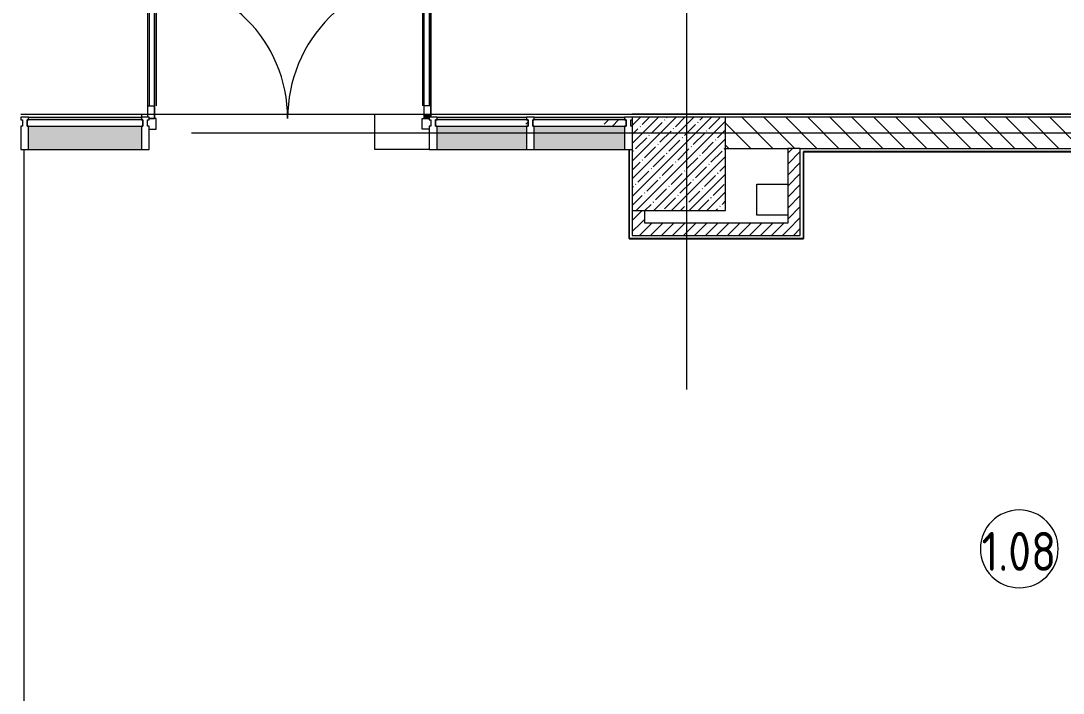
# Model space of a CAD drawing. Header units: millimetres. Extents: x -7229 to 193500, y -8553 to 29000.
# Drawn here: x 139503 to 146202, y 4198 to 8520 of the extents above; entities that cross this region are included whole.
import ezdxf

# ---------------------------------------------------------------- set-up
doc = ezdxf.new("R2010")
doc.units = ezdxf.units.MM
doc.linetypes.add('Осевая', pattern=[15875, 3175, -2381.25, 7937.5, -2381.25])
for name, color, linetype, lineweight in [('A-AREA-IDEN', 7, 'Continuous', 9), ('A-GLAZ-CURT-2', 7, 'Continuous', 9), ('A-GLAZ-CWMG-3', 7, 'Continuous', 9), ('A-WALL-4', 7, 'Continuous', 13), ('I-WALL-5', 7, 'Continuous', 9), ('S-COLS-2', 7, 'Continuous', 9), ('Оси-2', 7, 'Осевая', 9)]:
    doc.layers.add(name, color=color, linetype=linetype, lineweight=lineweight)
for name, color, linetype, lineweight, true_color in [('A-DETL-GENF-7', 7, 'Continuous', 9, 0xaaaaaa), ('A-DETL-GENF-8', 7, 'Continuous', 9, 0xe2e2e2), ('A-DOOR-4', 7, 'Continuous', 9, 0xaaaaaa), ('A-FLOR-3', 7, 'Continuous', 9, 0xaaaaaa), ('A-GLAZ-CWMG-4', 7, 'Continuous', 9, 0x383e42)]:
    doc.layers.add(name, color=color, linetype=linetype, lineweight=lineweight, true_color=true_color)
doc.styles.add('GOST Common', font='GOST_Common.ttf', dxfattribs={"width": 0.9, "height": 250})
pattern_1 = [(45, (135772.895, 0), (-35.35534, 35.35534), [])]

# ---------------------------------------------------------------- blocks, each defined once
blk = doc.blocks.new('BSC_Колонна _Прямоугольная - 600х600-V182-План зашивки приборов отопления в осях 1-12')
at = {"layer": 'S-COLS-2'}
h = blk.add_hatch(dxfattribs=at)
h.set_pattern_fill('FP_183', color=256, style=0, pattern_type=2)
h.set_pattern_definition([(45, (-7960, -7600), (-57.0246, 57.0246), []), (45, (-7902.975, -7600), (-57.0246, 57.0246), [100.806, -20.161, 3.353, -16.808])])
h.paths.add_polyline_path([(68.5, -300), (300, -300), (300, 300), (-300, 300), (-300, -300)])
for p, q in [((300, 300), (-300, 300)), ((-300, 300), (-300, -300)), ((300, -300), (300, 300)), ((-300, -300), (300, -300))]:
    blk.add_line(p, q, dxfattribs=at)
blk = doc.blocks.new('Системная панель - Стекло - 40мм-31924845-План зашивки приборов отопления в осях 1-12')
at = {"layer": 'A-GLAZ-CURT-2'}
h = blk.add_hatch(dxfattribs=at)
h.set_pattern_fill('FP_200', color=256, style=0, pattern_type=2)
h.set_pattern_definition([(225, (7420, 7783), (282.843, -282.843), [200, -600]), (225, (7620, 7883), (282.843, -282.843), [600, -200]), (225, (7220, 7983), (282.843, -282.843), [200, -600])])
h.paths.add_polyline_path([(-290, 40), (-300, 40), (-300, 0), (300, 0), (300, 40), (290, 40)])
for p, q in [((300, 40), (-300, 40)), ((-300, 40), (-300, 0)), ((-300, 0), (300, 0)), ((300, 0), (300, 40))]:
    blk.add_line(p, q, dxfattribs=at)
blk = doc.blocks.new('Прямоугольный импост - Импост структурный с накладкой - 190мм-31923628-План зашивки приборов отопления в осях 1-12')
at = {"layer": 'A-GLAZ-CWMG-4'}
for points in [[(7610, 7883), (7610, 7900), (7030, 7900), (7030, 7883)], [(7610, 7693), (7610, 7843), (7030, 7843), (7030, 7693)]]:
    blk.add_hatch(color=256, dxfattribs=at).paths.add_polyline_path(points)
at = {"layer": 'A-GLAZ-CWMG-3'}
for p, q in [((7030, 7900), (7610, 7900)), ((7030, 7693), (7610, 7693))]:
    blk.add_line(p, q, dxfattribs=at)
blk = doc.blocks.new('Прямоугольный импост - Импост структурный с накладкой - 190мм-31924846-План зашивки приборов отопления в осях 1-12')
at = {"layer": 'A-GLAZ-CWMG-3'}
for p, q in [((-50, 0), (-50, 17)), ((-50, 17), (0, 17)), ((-40, 0), (-50, 0)), ((-40, -40), (-40, 0)), ((0, 0), (-10, 0)), ((-10, 0), (-10, -40)), ((0, 17), (0, 0)), ((-50, -190), (-50, -40)), ((-50, -40), (-40, -40)), ((-10, -40), (0, -40)), ((0, -40), (0, -190)), ((0, -190), (-50, -190))]:
    blk.add_line(p, q, dxfattribs=at)
blk = doc.blocks.new('Прямоугольный импост - Импост структурный с накладкой - 190мм-31924841-План зашивки приборов отопления в осях 1-12')
at = {"layer": 'A-GLAZ-CWMG-3'}
for p, q in [((-25, 0), (-25, 17)), ((-25, 17), (25, 17)), ((-15, 0), (-25, 0)), ((-15, -40), (-15, 0)), ((25, 0), (15, 0)), ((15, 0), (15, -40)), ((25, 17), (25, 0)), ((-25, -190), (-25, -40)), ((-25, -40), (-15, -40)), ((15, -40), (25, -40)), ((25, -40), (25, -190)), ((25, -190), (-25, -190))]:
    blk.add_line(p, q, dxfattribs=at)
blk = doc.blocks.new('Прямоугольный импост - Импост структурный с накладкой - 190мм-32633541-План зашивки приборов отопления в осях 1-12')
at = {"layer": 'A-GLAZ-CWMG-3'}
for p, q in [((0, 17), (-50, 17)), ((-50, 17), (-50, 0)), ((-50, 0), (-40, 0)), ((-40, 0), (-40, -40)), ((-10, -40), (-10, 0)), ((-10, 0), (0, 0)), ((-40, -40), (-50, -40)), ((-50, -40), (-50, -190)), ((0, -40), (-10, -40)), ((-50, -190), (0, -190))]:
    blk.add_line(p, q, dxfattribs=at)
blk = doc.blocks.new('Системная панель - Стекло - 40мм-31924851-План зашивки приборов отопления в осях 1-12')
at = {"layer": 'A-GLAZ-CURT-2'}
h = blk.add_hatch(dxfattribs=at)
h.set_pattern_fill('FP_201', color=256, style=0, pattern_type=2)
h.set_pattern_definition([(225, (6792.5, 7783), (282.843, -282.843), [200, -600]), (225, (6992.5, 7883), (282.843, -282.843), [600, -200]), (225, (6592.5, 7983), (282.843, -282.843), [200, -600])])
h.paths.add_polyline_path([(297.5, 40), (-297.5, 40), (-297.5, 0), (297.5, 0)])
for p, q in [((297.5, 40), (-297.5, 40)), ((-297.5, 40), (-297.5, 0)), ((-297.5, 0), (297.5, 0)), ((297.5, 0), (297.5, 40))]:
    blk.add_line(p, q, dxfattribs=at)
blk = doc.blocks.new('Дверь_Витражная_остекление_ - ДВН_CОШ в витраже В-6-31924853-План зашивки приборов отопления в осях 1-12')
at = {"layer": 'A-DETL-GENF-8'}
blk.add_hatch(color=256, dxfattribs=at).paths.add_polyline_path([(-865, -10), (-900, -10), (-900, -17), (-910, -17), (-910, -37), (-865, -37), (-865, -17)])
at = {"layer": 'A-DETL-GENF-7'}
for p, q in [((-900, 60), (-855, 60)), ((-855, 60), (-855, -10)), ((900, 60), (855, 60)), ((855, 60), (855, -10)), ((-910, -930), (-910, -17)), ((-910, -17), (-910, -930)), ((-865, -10), (-900, -10)), ((-865, -10), (-900, -10)), ((-855, -10), (-900, -10)), ((-865, -930), (-865, -10)), ((-865, -930), (-865, -10)), ((855, -10), (900, -10)), ((865, -10), (900, -10)), ((865, -910), (865, -10)), ((865, -10), (865, -910)), ((900, -10), (865, -10)), ((910, -910), (910, -17)), ((910, -910), (910, -17)), ((-910, -90), (-865, -90)), ((-900, -850), (-900, -90)), ((-856, -850), (-856, -90)), ((856, -830), (856, -90)), ((910, -90), (865, -90)), ((900, -830), (900, -90)), ((-910, -850), (-865, -850)), ((910, -830), (865, -830)), ((-910, -930), (-865, -930)), ((-910, -930), (-865, -930)), ((910, -910), (865, -910)), ((865, -910), (910, -910))]:
    blk.add_line(p, q, dxfattribs=at)
at = {"layer": 'A-DOOR-4'}
for p, q in [((-910, -930), (-910, -17)), ((910, -910), (910, -17))]:
    blk.add_line(p, q, dxfattribs=at)
for centre, radius, start, end in [((-910, -10), 920, 270, 0), ((910, -10), 900, 180, 270)]:
    blk.add_arc(centre, radius, start, end, dxfattribs=at)
blk = doc.blocks.new('Системная панель - Стекло - 40мм-31924990-План зашивки приборов отопления в осях 1-12')
at = {"layer": 'A-GLAZ-CURT-2'}
for p, q in [((372.5, 40), (-372.5, 40)), ((-372.5, 40), (-372.5, 0)), ((-372.5, 0), (372.5, 0)), ((372.5, 0), (372.5, 40))]:
    blk.add_line(p, q, dxfattribs=at)
blk = doc.blocks.new('Прямоугольный импост - Импост структурный с накладкой - 190мм-23800918-План зашивки приборов отопления в осях 1-12')
at = {"layer": 'A-GLAZ-CWMG-4'}
for points in [[(3812.3, 7883), (4505, 7883), (4505, 7900), (3780, 7900), (3780, 7883)], [(3805.6, 7693), (4505, 7693), (4505, 7843), (3780, 7843), (3780, 7693)]]:
    blk.add_hatch(color=256, dxfattribs=at).paths.add_polyline_path(points)
at = {"layer": 'A-GLAZ-CWMG-3'}
for p, q in [((3780, 7900), (4505, 7900)), ((3780, 7693), (4505, 7693))]:
    blk.add_line(p, q, dxfattribs=at)
blk = doc.blocks.new('Прямоугольный импост - Импост структурный с накладкой - 190мм-31923825-План зашивки приборов отопления в осях 1-12')
at = {"layer": 'A-GLAZ-CWMG-4'}
for points in [[(6980, 7883), (6980, 7900), (6405, 7900), (6405, 7883)], [(6980, 7693), (6980, 7843), (6405, 7843), (6405, 7693)]]:
    blk.add_hatch(color=256, dxfattribs=at).paths.add_polyline_path(points)
at = {"layer": 'A-GLAZ-CWMG-3'}
for p, q in [((6405, 7900), (6980, 7900)), ((6405, 7693), (6980, 7693))]:
    blk.add_line(p, q, dxfattribs=at)
blk = doc.blocks.new('Прямоугольный импост - Импост структурный с накладкой - 190мм-31924844-План зашивки приборов отопления в осях 1-12')
at = {"layer": 'A-GLAZ-CWMG-3'}
for p, q in [((-25, 0), (-25, 17)), ((-25, 17), (25, 17)), ((-15, 0), (-25, 0)), ((-15, -40), (-15, 0)), ((25, 0), (15, 0)), ((15, 0), (15, -40)), ((25, 17), (25, 0)), ((-25, -190), (-25, -40)), ((-25, -40), (-15, -40)), ((15, -40), (25, -40)), ((25, -40), (25, -190)), ((25, -190), (-25, -190))]:
    blk.add_line(p, q, dxfattribs=at)
blk = doc.blocks.new('Марка_Помещения - Номер-25198446-План зашивки приборов отопления в осях 1-12')
at = {"layer": 'A-AREA-IDEN'}
for start, end in [(360, 180), (180, 360)]:
    blk.add_arc((0, 0), 2.5, start, end, dxfattribs=at)

msp = doc.modelspace()

# ---------------------------------------------------------------- hatches: boundary and pattern name
at = {"layer": 'I-WALL-5'}
h = msp.add_hatch(dxfattribs=at)
h.set_pattern_fill('FP_131', color=256, style=0, pattern_type=2)
h.set_pattern_definition([(135, (135772.9, 0), (-70.7107, -70.7107), [])])
h.paths.add_polyline_path([(144512.9, 7700), (147932.9, 7700), (147932.9, 7900), (144032.9, 7900), (144032.9, 7700), (144492.1, 7700)])
h = msp.add_hatch(dxfattribs=at)
h.set_pattern_fill('FP_132', color=256, style=0, pattern_type=2)
h.set_pattern_definition(pattern_1)
h.paths.add_polyline_path([(144512.9, 7140), (144512.9, 7700), (144432.9, 7700), (144432.9, 7140)])
h = msp.add_hatch(dxfattribs=at)
h.set_pattern_fill('FP_132', color=256, style=0, pattern_type=2)
h.set_pattern_definition(pattern_1)
h.paths.add_polyline_path([(143432.9, 7220), (143512.9, 7220), (143512.9, 7300), (143432.9, 7300), (143432.9, 7269.5)])
h = msp.add_hatch(dxfattribs=at)
h.set_pattern_fill('FP_132', color=256, style=0, pattern_type=2)
h.set_pattern_definition(pattern_1)
h.paths.add_polyline_path([(143432.9, 7140), (144432.9, 7140), (144432.9, 7220), (143432.9, 7220), (143432.9, 7140.2)])

# ---------------------------------------------------------------- linework, layer by layer
at = {"layer": 'A-FLOR-3'}
for p, q in [((139502.9, 7920), (151512.9, 7920)), ((140277.9, 7920), (140277.9, 7900)), ((141777.9, 7693), (141777.9, 7920)), ((139522.9, 7693), (139522.9, 7690)), ((142127.9, 7693), (141777.9, 7693)), ((143412.9, 7690), (143412.9, 7693)), ((147232.9, 7680), (144532.9, 7680)), ((144532.9, 7680), (144532.9, 7120)), ((144232.9, 7470), (144432.9, 7470)), ((144232.9, 7270), (144232.9, 7470)), ((144432.9, 7270), (144232.9, 7270)), ((144532.9, 7120), (143412.9, 7120))]:
    msp.add_line(p, q, dxfattribs=at)
at = {"layer": 'A-WALL-4'}
msp.add_line((144512.9, 7700), (144432.9, 7700), dxfattribs=at)
at = {"layer": 'I-WALL-5'}
for p, q in [((148597.9, 7921), (143432.9, 7921)), ((143432.9, 7921), (143432.9, 7920)), ((147932.9, 7900), (144032.9, 7900)), ((139522.9, 7690), (139522.9, 141)), ((139523.9, 7690), (139522.9, 7690)), ((139523.9, 141), (139523.9, 7690)), ((143412.9, 7690), (143411.9, 7690)), ((143411.9, 7690), (143411.9, 7119)), ((143412.9, 7120), (143412.9, 7690)), ((144032.9, 7700), (144432.9, 7700)), ((144432.9, 7700), (144432.9, 7220)), ((144512.9, 7140), (144512.9, 7700)), ((144512.9, 7700), (147252.9, 7700)), ((144533.9, 7679), (147231.9, 7679)), ((144533.9, 7119), (144533.9, 7679)), ((143432.9, 7300), (143432.9, 7140)), ((143512.9, 7220), (143512.9, 7300)), ((144432.9, 7220), (143512.9, 7220)), ((143411.9, 7119), (144533.9, 7119)), ((143432.9, 7140), (144512.9, 7140))]:
    msp.add_line(p, q, dxfattribs=at)
at = {"layer": 'Оси-2'}
for p, q in [((143782.9, 593.7), (143782.9, 24898.1)), ((135044.1, 7800), (171808.9, 7800))]:
    msp.add_line(p, q, dxfattribs=at)

# ---------------------------------------------------------------- block references
at = {"layer": 'A-AREA-IDEN', "xscale": 99.99999999999993, "yscale": 99.99999999999993, "zscale": 99.99999999999993}
msp.add_blockref('Марка_Помещения - Номер-25198446-План зашивки приборов отопления в осях 1-12', (145920.2, 5125.9), dxfattribs=at)
at = {"layer": 'A-DOOR-4', "rotation": 180}
msp.add_blockref('Дверь_Витражная_остекление_ - ДВН_CОШ в витраже В-6-31924853-План зашивки приборов отопления в осях 1-12', (141227.9, 7883), dxfattribs=at)
at = {"layer": 'A-GLAZ-CURT-2', "rotation": 180}
for name, p in [('Системная панель - Стекло - 40мм-31924990-План зашивки приборов отопления в осях 1-12', (139915.4, 7883)), ('Системная панель - Стекло - 40мм-31924851-План зашивки приборов отопления в осях 1-12', (142465.4, 7883)), ('Системная панель - Стекло - 40мм-31924845-План зашивки приборов отопления в осях 1-12', (143092.9, 7883))]:
    msp.add_blockref(name, p, dxfattribs=at)
at = {"layer": 'A-GLAZ-CWMG-3', "extrusion": (0, 0, -1)}
for name, p in [('Прямоугольный импост - Импост структурный с накладкой - 190мм-31924846-План зашивки приборов отопления в осях 1-12', (-139502.9, 7883)), ('Прямоугольный импост - Импост структурный с накладкой - 190мм-31924841-План зашивки приборов отопления в осях 1-12', (-140302.9, 7883)), ('Прямоугольный импост - Импост структурный с накладкой - 190мм-31924841-План зашивки приборов отопления в осях 1-12', (-142152.9, 7883)), ('Прямоугольный импост - Импост структурный с накладкой - 190мм-31924844-План зашивки приборов отопления в осях 1-12', (-142777.9, 7883))]:
    msp.add_blockref(name, p, dxfattribs=at)
at = {"layer": 'A-GLAZ-CWMG-3'}
for name, p in [('Прямоугольный импост - Импост структурный с накладкой - 190мм-23800918-План зашивки приборов отопления в осях 1-12', (135772.9, 0)), ('Прямоугольный импост - Импост структурный с накладкой - 190мм-31923825-План зашивки приборов отопления в осях 1-12', (135772.9, 0)), ('Прямоугольный импост - Импост структурный с накладкой - 190мм-31923628-План зашивки приборов отопления в осях 1-12', (135772.9, 0)), ('Прямоугольный импост - Импост структурный с накладкой - 190мм-32633541-План зашивки приборов отопления в осях 1-12', (143432.9, 7883))]:
    msp.add_blockref(name, p, dxfattribs=at)
at = {"layer": 'S-COLS-2'}
msp.add_blockref('BSC_Колонна _Прямоугольная - 600х600-V182-План зашивки приборов отопления в осях 1-12', (143732.9, 7600), dxfattribs=at)

# ---------------------------------------------------------------- texts
at = {"layer": 'A-AREA-IDEN', "insert": (145678.3, 5234.5), "char_height": 250, "width": 606.076, "attachment_point": 1, "style": 'GOST Common'}
msp.add_mtext('1.08', dxfattribs=at)

doc.saveas('drawing.dxf')
